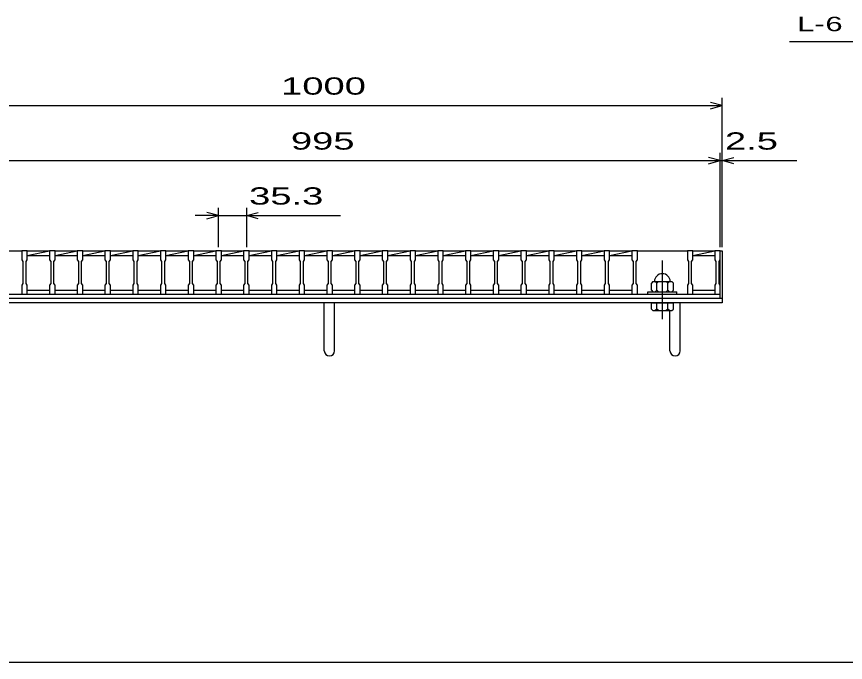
# Model space of a CAD drawing. Units: millimetres, scale not verified. Extents: x -1820 to 1731, y -1282 to 1054.
# Drawn here: x -1249 to -194, y -1146 to -324 of the extents above; entities that cross this region are included whole.
import ezdxf
from ezdxf.enums import TextEntityAlignment as Align

# ---------------------------------------------------------------- set-up
doc = ezdxf.new("R2010")
doc.units = ezdxf.units.MM
doc.header["$LTSCALE"] = 10
doc.linetypes.add('CHAIN', pattern=[18.5, 12, -1.5, 3.5, -1.5])
for name, color, linetype, lineweight in [('0_2', 150, 'Continuous', 25), ('16', 3, 'Continuous', 25), ('19', 6, 'Continuous', 25), ('22', 4, 'Continuous', 25)]:
    doc.layers.add(name, color=color, linetype=linetype, lineweight=lineweight)
doc.styles.add('ベクトル', font='')
doc.styles.get('ベクトル').set_extended_font_data('ベクトル')

msp = doc.modelspace()

# ---------------------------------------------------------------- linework, layer by layer
at = {"layer": '0_2'}
msp.add_line((1731, -1146.5), (-1729, -1146.5), dxfattribs=at)
at = {"layer": '16'}
for p, q in [((-1305.7, -622.5), (-1242.1, -622.5)), ((-1242.1, -622.5), (-1242.1, -621.8)), ((-1242.1, -621.8), (-1235.1, -621.8)), ((-1242.1, -622.5), (-1242.1, -634)), ((-1235.1, -622.5), (-1242.1, -622.5)), ((-1235.1, -621.8), (-1235.1, -622.5)), ((-1235.1, -634), (-1235.1, -622.5)), ((-1235.1, -622.5), (-1206.8, -622.5)), ((-1235.1, -628.5), (-1206.8, -622.5)), ((-1206.8, -622.5), (-1206.8, -621.8)), ((-1206.8, -621.8), (-1199.8, -621.8)), ((-1206.8, -622.5), (-1206.8, -634)), ((-1199.8, -622.5), (-1206.8, -622.5)), ((-1199.8, -621.8), (-1199.8, -622.5)), ((-1199.8, -634), (-1199.8, -622.5)), ((-1199.8, -622.5), (-1171.5, -622.5)), ((-1199.8, -628.5), (-1171.5, -622.5)), ((-1171.5, -622.5), (-1171.5, -621.8)), ((-1171.5, -621.8), (-1164.5, -621.8)), ((-1171.5, -622.5), (-1171.5, -634)), ((-1164.5, -622.5), (-1171.5, -622.5)), ((-1164.5, -621.8), (-1164.5, -622.5)), ((-1164.5, -634), (-1164.5, -622.5)), ((-1164.5, -622.5), (-1136.2, -622.5)), ((-1164.5, -628.5), (-1136.2, -622.5)), ((-1136.2, -622.5), (-1136.2, -621.8)), ((-1136.2, -621.8), (-1129.2, -621.8)), ((-1136.2, -622.5), (-1136.2, -634)), ((-1129.2, -622.5), (-1136.2, -622.5)), ((-1129.2, -621.8), (-1129.2, -622.5)), ((-1129.2, -634), (-1129.2, -622.5)), ((-1129.2, -622.5), (-1100.9, -622.5)), ((-1129.2, -628.5), (-1100.9, -622.5)), ((-1100.9, -622.5), (-1100.9, -621.8)), ((-1100.9, -621.8), (-1093.9, -621.8)), ((-1100.9, -622.5), (-1100.9, -634)), ((-1093.9, -622.5), (-1100.9, -622.5)), ((-1093.9, -621.8), (-1093.9, -622.5)), ((-1093.9, -634), (-1093.9, -622.5)), ((-1093.9, -622.5), (-1065.6, -622.5)), ((-1093.9, -628.5), (-1065.6, -622.5)), ((-1065.6, -622.5), (-1065.6, -621.8)), ((-1065.6, -621.8), (-1058.6, -621.8)), ((-1065.6, -622.5), (-1065.6, -634)), ((-1058.6, -622.5), (-1065.6, -622.5)), ((-1058.6, -621.8), (-1058.6, -622.5)), ((-1058.6, -634), (-1058.6, -622.5)), ((-1058.6, -622.5), (-1030.3, -622.5)), ((-1058.6, -628.5), (-1030.3, -622.5)), ((-1030.3, -622.5), (-1030.3, -621.8)), ((-1030.3, -621.8), (-1023.3, -621.8)), ((-1030.3, -622.5), (-1030.3, -634)), ((-1023.3, -622.5), (-1030.3, -622.5)), ((-1023.3, -621.8), (-1023.3, -622.5)), ((-1023.3, -634), (-1023.3, -622.5)), ((-1023.3, -622.5), (-995, -622.5)), ((-1023.3, -628.5), (-995, -622.5)), ((-995, -622.5), (-995, -621.8)), ((-995, -621.8), (-988, -621.8)), ((-995, -622.5), (-995, -634)), ((-988, -622.5), (-995, -622.5)), ((-988, -621.8), (-988, -622.5)), ((-988, -634), (-988, -622.5)), ((-988, -622.5), (-959.7, -622.5)), ((-988, -628.5), (-959.7, -622.5)), ((-959.7, -622.5), (-959.7, -621.8)), ((-959.7, -621.8), (-952.7, -621.8)), ((-959.7, -622.5), (-959.7, -634)), ((-952.7, -622.5), (-959.7, -622.5)), ((-952.7, -621.8), (-952.7, -622.5)), ((-952.7, -634), (-952.7, -622.5)), ((-952.7, -622.5), (-924.4, -622.5)), ((-952.7, -628.5), (-924.4, -622.5)), ((-924.4, -622.5), (-924.4, -621.8)), ((-924.4, -621.8), (-917.4, -621.8)), ((-924.4, -622.5), (-924.4, -634)), ((-917.4, -622.5), (-924.4, -622.5)), ((-917.4, -621.8), (-917.4, -622.5)), ((-917.4, -634), (-917.4, -622.5)), ((-917.4, -622.5), (-889.1, -622.5)), ((-917.4, -628.5), (-889.1, -622.5)), ((-889.1, -622.5), (-889.1, -621.8)), ((-889.1, -621.8), (-882.1, -621.8)), ((-889.1, -622.5), (-889.1, -634)), ((-882.1, -622.5), (-889.1, -622.5)), ((-882.1, -621.8), (-882.1, -622.5)), ((-882.1, -634), (-882.1, -622.5)), ((-882.1, -622.5), (-853.8, -622.5)), ((-882.1, -628.5), (-853.8, -622.5)), ((-853.8, -622.5), (-853.8, -621.8)), ((-853.8, -621.8), (-846.8, -621.8)), ((-853.8, -622.5), (-853.8, -634)), ((-846.8, -622.5), (-853.8, -622.5)), ((-846.8, -621.8), (-846.8, -622.5)), ((-846.8, -634), (-846.8, -622.5)), ((-846.8, -622.5), (-818.5, -622.5)), ((-846.8, -628.5), (-818.5, -622.5)), ((-818.5, -622.5), (-818.5, -621.8)), ((-818.5, -621.8), (-811.5, -621.8)), ((-818.5, -622.5), (-818.5, -634)), ((-811.5, -622.5), (-818.5, -622.5)), ((-811.5, -621.8), (-811.5, -622.5)), ((-811.5, -634), (-811.5, -622.5)), ((-811.5, -622.5), (-783.2, -622.5)), ((-811.5, -628.5), (-783.2, -622.5)), ((-783.2, -622.5), (-783.2, -621.8)), ((-783.2, -621.8), (-776.2, -621.8)), ((-783.2, -622.5), (-783.2, -634)), ((-776.2, -622.5), (-783.2, -622.5)), ((-776.2, -621.8), (-776.2, -622.5)), ((-776.2, -634), (-776.2, -622.5)), ((-776.2, -622.5), (-747.9, -622.5)), ((-776.2, -628.5), (-747.9, -622.5)), ((-747.9, -622.5), (-747.9, -621.8)), ((-747.9, -621.8), (-740.9, -621.8)), ((-747.9, -622.5), (-747.9, -634)), ((-740.9, -622.5), (-747.9, -622.5)), ((-740.9, -621.8), (-740.9, -622.5)), ((-740.9, -634), (-740.9, -622.5)), ((-740.9, -622.5), (-712.6, -622.5)), ((-740.9, -628.5), (-712.6, -622.5)), ((-712.6, -622.5), (-712.6, -621.8)), ((-712.6, -621.8), (-705.6, -621.8)), ((-712.6, -622.5), (-712.6, -634)), ((-705.6, -622.5), (-712.6, -622.5)), ((-705.6, -621.8), (-705.6, -622.5)), ((-705.6, -634), (-705.6, -622.5)), ((-705.6, -622.5), (-677.3, -622.5)), ((-705.6, -628.5), (-677.3, -622.5)), ((-677.3, -622.5), (-677.3, -621.8)), ((-677.3, -621.8), (-670.3, -621.8)), ((-677.3, -622.5), (-677.3, -634)), ((-670.3, -622.5), (-677.3, -622.5)), ((-670.3, -621.8), (-670.3, -622.5)), ((-670.3, -634), (-670.3, -622.5)), ((-670.3, -622.5), (-642, -622.5)), ((-670.3, -628.5), (-642, -622.5)), ((-642, -622.5), (-642, -621.8)), ((-642, -621.8), (-635, -621.8)), ((-642, -622.5), (-642, -634)), ((-635, -622.5), (-642, -622.5)), ((-635, -621.8), (-635, -622.5)), ((-635, -634), (-635, -622.5)), ((-635, -622.5), (-606.7, -622.5)), ((-635, -628.5), (-606.7, -622.5)), ((-606.7, -622.5), (-606.7, -621.8)), ((-606.7, -621.8), (-599.7, -621.8)), ((-606.7, -622.5), (-606.7, -634)), ((-599.7, -622.5), (-606.7, -622.5)), ((-599.7, -621.8), (-599.7, -622.5)), ((-599.7, -634), (-599.7, -622.5)), ((-599.7, -622.5), (-571.4, -622.5)), ((-599.7, -628.5), (-571.4, -622.5)), ((-571.4, -622.5), (-571.4, -621.8)), ((-571.4, -621.8), (-564.4, -621.8)), ((-571.4, -622.5), (-571.4, -634)), ((-564.4, -622.5), (-571.4, -622.5)), ((-564.4, -621.8), (-564.4, -622.5)), ((-564.4, -634), (-564.4, -622.5)), ((-564.4, -622.5), (-536.1, -622.5)), ((-564.4, -628.5), (-536.1, -622.5)), ((-536.1, -622.5), (-536.1, -621.8)), ((-536.1, -621.8), (-529.1, -621.8)), ((-536.1, -622.5), (-536.1, -634)), ((-529.1, -622.5), (-536.1, -622.5)), ((-529.1, -621.8), (-529.1, -622.5)), ((-529.1, -634), (-529.1, -622.5)), ((-529.1, -622.5), (-500.8, -622.5)), ((-529.1, -628.5), (-500.8, -622.5)), ((-500.8, -622.5), (-500.8, -621.8)), ((-500.8, -621.8), (-493.8, -621.8)), ((-500.8, -622.5), (-500.8, -634)), ((-493.8, -622.5), (-500.8, -622.5)), ((-493.8, -621.8), (-493.8, -622.5)), ((-493.8, -634), (-493.8, -622.5)), ((-493.8, -622.5), (-465.5, -622.5)), ((-493.8, -628.5), (-465.5, -622.5)), ((-465.5, -622.5), (-465.5, -621.8)), ((-465.5, -621.8), (-458.5, -621.8)), ((-465.5, -622.5), (-465.5, -634)), ((-458.5, -622.5), (-465.5, -622.5)), ((-458.5, -621.8), (-458.5, -622.5)), ((-458.5, -634), (-458.5, -622.5)), ((-458.5, -622.5), (-394.9, -622.5)), ((-394.9, -622.5), (-394.9, -621.8)), ((-394.9, -621.8), (-387.9, -621.8)), ((-394.9, -622.5), (-394.9, -634)), ((-387.9, -622.5), (-394.9, -622.5)), ((-387.9, -621.8), (-387.9, -622.5)), ((-387.9, -634), (-387.9, -622.5)), ((-387.9, -622.5), (-360, -622.5)), ((-360, -622.5), (-360, -621.8)), ((-360, -621.8), (-353, -621.8)), ((-360, -622.5), (-360, -634)), ((-353, -622.5), (-360, -622.5)), ((-353, -621.8), (-353, -622.5)), ((-353, -634), (-353, -622.5)), ((-353, -672.5), (-353, -622.5)), ((-1235.1, -628.5), (-1206.8, -628.5)), ((-1199.8, -628.5), (-1171.5, -628.5)), ((-1164.5, -628.5), (-1136.2, -628.5)), ((-1129.2, -628.5), (-1100.9, -628.5)), ((-1093.9, -628.5), (-1065.6, -628.5)), ((-1058.6, -628.5), (-1030.3, -628.5)), ((-1023.3, -628.5), (-995, -628.5)), ((-988, -628.5), (-959.7, -628.5)), ((-952.7, -628.5), (-924.4, -628.5)), ((-917.4, -628.5), (-889.1, -628.5)), ((-882.1, -628.5), (-853.8, -628.5)), ((-846.8, -628.5), (-818.5, -628.5)), ((-811.5, -628.5), (-783.2, -628.5)), ((-776.2, -628.5), (-747.9, -628.5)), ((-740.9, -628.5), (-712.6, -628.5)), ((-705.6, -628.5), (-677.3, -628.5)), ((-670.3, -628.5), (-642, -628.5)), ((-635, -628.5), (-606.7, -628.5)), ((-599.7, -628.5), (-571.4, -628.5)), ((-564.4, -628.5), (-536.1, -628.5)), ((-529.1, -628.5), (-500.8, -628.5)), ((-493.8, -628.5), (-465.5, -628.5)), ((-387.9, -628.5), (-360, -622.58)), ((-387.9, -628.5), (-360, -628.5)), ((-1242.1, -634), (-1240.6, -636)), ((-1240.6, -636), (-1240.6, -664)), ((-1236.6, -636), (-1235.1, -634)), ((-1236.6, -664), (-1236.6, -636)), ((-1206.8, -634), (-1205.3, -636)), ((-1205.3, -636), (-1205.3, -664)), ((-1201.3, -636), (-1199.8, -634)), ((-1201.3, -664), (-1201.3, -636)), ((-1171.5, -634), (-1170, -636)), ((-1170, -636), (-1170, -664)), ((-1166, -636), (-1164.5, -634)), ((-1166, -664), (-1166, -636)), ((-1136.2, -634), (-1134.7, -636)), ((-1134.7, -636), (-1134.7, -664)), ((-1130.7, -636), (-1129.2, -634)), ((-1130.7, -664), (-1130.7, -636)), ((-1100.9, -634), (-1099.4, -636)), ((-1099.4, -636), (-1099.4, -664)), ((-1095.4, -636), (-1093.9, -634)), ((-1095.4, -664), (-1095.4, -636)), ((-1065.6, -634), (-1064.1, -636)), ((-1064.1, -636), (-1064.1, -664)), ((-1060.1, -636), (-1058.6, -634)), ((-1060.1, -664), (-1060.1, -636)), ((-1030.3, -634), (-1028.8, -636)), ((-1028.8, -636), (-1028.8, -664)), ((-1024.8, -636), (-1023.3, -634)), ((-1024.8, -664), (-1024.8, -636)), ((-995, -634), (-993.5, -636)), ((-993.5, -636), (-993.5, -664)), ((-989.5, -636), (-988, -634)), ((-989.5, -664), (-989.5, -636)), ((-959.7, -634), (-958.2, -636)), ((-958.2, -636), (-958.2, -664)), ((-954.2, -636), (-952.7, -634)), ((-954.2, -664), (-954.2, -636)), ((-924.4, -634), (-922.9, -636)), ((-922.9, -636), (-922.9, -664)), ((-918.9, -636), (-917.4, -634)), ((-918.9, -664), (-918.9, -636)), ((-889.1, -634), (-887.6, -636)), ((-887.6, -636), (-887.6, -664)), ((-883.6, -636), (-882.1, -634)), ((-883.6, -664), (-883.6, -636)), ((-853.8, -634), (-852.3, -636)), ((-852.3, -636), (-852.3, -664)), ((-848.3, -636), (-846.8, -634)), ((-848.3, -664), (-848.3, -636)), ((-818.5, -634), (-817, -636)), ((-817, -636), (-817, -664)), ((-813, -636), (-811.5, -634)), ((-813, -664), (-813, -636)), ((-783.2, -634), (-781.7, -636)), ((-781.7, -636), (-781.7, -664)), ((-777.7, -636), (-776.2, -634)), ((-777.7, -664), (-777.7, -636)), ((-747.9, -634), (-746.4, -636)), ((-746.4, -636), (-746.4, -664)), ((-742.4, -636), (-740.9, -634)), ((-742.4, -664), (-742.4, -636)), ((-712.6, -634), (-711.1, -636)), ((-711.1, -636), (-711.1, -664)), ((-707.1, -636), (-705.6, -634)), ((-707.1, -664), (-707.1, -636)), ((-677.3, -634), (-675.8, -636)), ((-675.8, -636), (-675.8, -664)), ((-671.8, -636), (-670.3, -634)), ((-671.8, -664), (-671.8, -636)), ((-642, -634), (-640.5, -636)), ((-640.5, -636), (-640.5, -664)), ((-636.5, -636), (-635, -634)), ((-636.5, -664), (-636.5, -636)), ((-606.7, -634), (-605.2, -636)), ((-605.2, -636), (-605.2, -664)), ((-601.2, -636), (-599.7, -634)), ((-601.2, -664), (-601.2, -636)), ((-571.4, -634), (-569.9, -636)), ((-569.9, -636), (-569.9, -664)), ((-565.9, -636), (-564.4, -634)), ((-565.9, -664), (-565.9, -636)), ((-536.1, -634), (-534.6, -636)), ((-534.6, -636), (-534.6, -664)), ((-530.6, -636), (-529.1, -634)), ((-530.6, -664), (-530.6, -636)), ((-500.8, -634), (-499.3, -636)), ((-499.3, -636), (-499.3, -664)), ((-495.3, -636), (-493.8, -634)), ((-495.3, -664), (-495.3, -636)), ((-465.5, -634), (-464, -636)), ((-464, -636), (-464, -664)), ((-460, -636), (-458.5, -634)), ((-460, -664), (-460, -636)), ((-394.9, -634), (-393.4, -636)), ((-393.4, -636), (-393.4, -664)), ((-389.4, -636), (-387.9, -634)), ((-389.4, -664), (-389.4, -636)), ((-360, -634), (-358.5, -636)), ((-358.5, -636), (-358.5, -664)), ((-354.5, -636), (-353, -634)), ((-354.5, -664), (-354.5, -636)), ((-1240.6, -664), (-1242.1, -666)), ((-1235.1, -666), (-1236.6, -664)), ((-1205.3, -664), (-1206.8, -666)), ((-1199.8, -666), (-1201.3, -664)), ((-1170, -664), (-1171.5, -666)), ((-1164.5, -666), (-1166, -664)), ((-1134.7, -664), (-1136.2, -666)), ((-1129.2, -666), (-1130.7, -664)), ((-1099.4, -664), (-1100.9, -666)), ((-1093.9, -666), (-1095.4, -664)), ((-1064.1, -664), (-1065.6, -666)), ((-1058.6, -666), (-1060.1, -664)), ((-1028.8, -664), (-1030.3, -666)), ((-1023.3, -666), (-1024.8, -664)), ((-993.5, -664), (-995, -666)), ((-988, -666), (-989.5, -664)), ((-958.2, -664), (-959.7, -666)), ((-952.7, -666), (-954.2, -664)), ((-922.9, -664), (-924.4, -666)), ((-917.4, -666), (-918.9, -664)), ((-887.6, -664), (-889.1, -666)), ((-882.1, -666), (-883.6, -664)), ((-852.3, -664), (-853.8, -666)), ((-846.8, -666), (-848.3, -664)), ((-817, -664), (-818.5, -666)), ((-811.5, -666), (-813, -664)), ((-781.7, -664), (-783.2, -666)), ((-776.2, -666), (-777.7, -664)), ((-746.4, -664), (-747.9, -666)), ((-740.9, -666), (-742.4, -664)), ((-711.1, -664), (-712.6, -666)), ((-705.6, -666), (-707.1, -664)), ((-675.8, -664), (-677.3, -666)), ((-670.3, -666), (-671.8, -664)), ((-640.5, -664), (-642, -666)), ((-635, -666), (-636.5, -664)), ((-605.2, -664), (-606.7, -666)), ((-599.7, -666), (-601.2, -664)), ((-569.9, -664), (-571.4, -666)), ((-564.4, -666), (-565.9, -664)), ((-534.6, -664), (-536.1, -666)), ((-529.1, -666), (-530.6, -664)), ((-499.3, -664), (-500.8, -666)), ((-493.8, -666), (-495.3, -664)), ((-464, -664), (-465.5, -666)), ((-458.5, -666), (-460, -664)), ((-438.7, -661.5), (-440.7, -663.5)), ((-440.7, -672.5), (-440.7, -663.5)), ((-438.7, -661.5), (-414.7, -661.5)), ((-433.7, -663.5), (-435.7, -661.5)), ((-433.7, -663.5), (-431.7, -661.5)), ((-433.7, -672.5), (-433.7, -663.5)), ((-419.7, -663.5), (-421.7, -661.5)), ((-419.7, -663.5), (-417.7, -661.5)), ((-419.7, -672.5), (-419.7, -663.5)), ((-412.7, -663.5), (-414.7, -661.5)), ((-412.7, -672.5), (-412.7, -663.5)), ((-393.4, -664), (-394.9, -666)), ((-387.9, -666), (-389.4, -664)), ((-358.5, -664), (-360, -666)), ((-353, -666), (-354.5, -664)), ((-1242.1, -666), (-1242.1, -677.5)), ((-1235.1, -677.5), (-1235.1, -666)), ((-1235.1, -672.5), (-1206.8, -672.5)), ((-1206.8, -666), (-1206.8, -677.5)), ((-1199.8, -677.5), (-1199.8, -666)), ((-1199.8, -672.5), (-1171.5, -672.5)), ((-1171.5, -666), (-1171.5, -677.5)), ((-1164.5, -677.5), (-1164.5, -666)), ((-1164.5, -672.5), (-1136.2, -672.5)), ((-1136.2, -666), (-1136.2, -677.5)), ((-1129.2, -677.5), (-1129.2, -666)), ((-1129.2, -672.5), (-1100.9, -672.5)), ((-1100.9, -666), (-1100.9, -677.5)), ((-1093.9, -677.5), (-1093.9, -666)), ((-1093.9, -672.5), (-1065.6, -672.5)), ((-1065.6, -666), (-1065.6, -677.5)), ((-1058.6, -677.5), (-1058.6, -666)), ((-1058.6, -672.5), (-1030.3, -672.5)), ((-1030.3, -666), (-1030.3, -677.5)), ((-1023.3, -677.5), (-1023.3, -666)), ((-1023.3, -672.5), (-995, -672.5)), ((-995, -666), (-995, -677.5)), ((-988, -677.5), (-988, -666)), ((-988, -672.5), (-959.7, -672.5)), ((-959.7, -666), (-959.7, -677.5)), ((-952.7, -677.5), (-952.7, -666)), ((-952.7, -672.5), (-924.4, -672.5)), ((-924.4, -666), (-924.4, -677.5)), ((-917.4, -677.5), (-917.4, -666)), ((-917.4, -672.5), (-889.1, -672.5)), ((-889.1, -666), (-889.1, -677.5)), ((-882.1, -677.5), (-882.1, -666)), ((-882.1, -672.5), (-853.8, -672.5)), ((-853.8, -666), (-853.8, -677.5)), ((-846.8, -677.5), (-846.8, -666)), ((-846.8, -672.5), (-818.5, -672.5)), ((-818.5, -666), (-818.5, -677.5)), ((-811.5, -677.5), (-811.5, -666)), ((-811.5, -672.5), (-783.2, -672.5)), ((-783.2, -666), (-783.2, -677.5)), ((-776.2, -677.5), (-776.2, -666)), ((-776.2, -672.5), (-747.9, -672.5)), ((-747.9, -666), (-747.9, -677.5)), ((-740.9, -677.5), (-740.9, -666)), ((-740.9, -672.5), (-712.6, -672.5)), ((-712.6, -666), (-712.6, -677.5)), ((-705.6, -677.5), (-705.6, -666)), ((-705.6, -672.5), (-677.3, -672.5)), ((-677.3, -666), (-677.3, -677.5)), ((-670.3, -677.5), (-670.3, -666)), ((-670.3, -672.5), (-642, -672.5)), ((-642, -666), (-642, -677.5)), ((-635, -677.5), (-635, -666)), ((-635, -672.5), (-606.7, -672.5)), ((-606.7, -666), (-606.7, -677.5)), ((-599.7, -677.5), (-599.7, -666)), ((-599.7, -672.5), (-571.4, -672.5)), ((-571.4, -666), (-571.4, -677.5)), ((-564.4, -677.5), (-564.4, -666)), ((-564.4, -672.5), (-536.1, -672.5)), ((-536.1, -666), (-536.1, -677.5)), ((-529.1, -677.5), (-529.1, -666)), ((-529.1, -672.5), (-500.8, -672.5)), ((-500.8, -666), (-500.8, -677.5)), ((-493.8, -677.5), (-493.8, -666)), ((-493.8, -672.5), (-465.5, -672.5)), ((-465.5, -666), (-465.5, -677.5)), ((-458.5, -677.5), (-458.5, -666)), ((-445.2, -677.5), (-445.2, -674.5)), ((-445.2, -674.5), (-408.2, -674.5)), ((-440.7, -672.5), (-438.7, -674.5)), ((-435.7, -674.5), (-433.7, -672.5)), ((-433.7, -672.5), (-431.7, -674.5)), ((-421.7, -674.5), (-419.7, -672.5)), ((-419.7, -672.5), (-417.7, -674.5)), ((-414.7, -674.5), (-412.7, -672.5)), ((-408.2, -677.5), (-408.2, -674.5)), ((-394.9, -666), (-394.9, -677.5)), ((-387.9, -677.5), (-387.9, -666)), ((-387.9, -672.5), (-360, -672.5)), ((-360, -666), (-360, -677.5)), ((-353, -677.5), (-353, -666)), ((-1348, -677.5), (-353, -677.5)), ((-1348, -682.5), (-353, -682.5)), ((-1305.7, -677.5), (-1242.1, -677.5)), ((-1242.1, -677.5), (-1235.1, -677.5)), ((-1206.8, -677.5), (-1199.8, -677.5)), ((-1171.5, -677.5), (-1164.5, -677.5)), ((-1136.2, -677.5), (-1129.2, -677.5)), ((-1100.9, -677.5), (-1093.9, -677.5)), ((-1065.6, -677.5), (-1058.6, -677.5)), ((-1030.3, -677.5), (-1023.3, -677.5)), ((-995, -677.5), (-988, -677.5)), ((-959.7, -677.5), (-952.7, -677.5)), ((-924.4, -677.5), (-917.4, -677.5)), ((-889.1, -677.5), (-882.1, -677.5)), ((-853.8, -677.5), (-846.8, -677.5)), ((-818.5, -677.5), (-811.5, -677.5)), ((-783.2, -677.5), (-776.2, -677.5)), ((-747.9, -677.5), (-740.9, -677.5)), ((-712.6, -677.5), (-705.6, -677.5)), ((-677.3, -677.5), (-670.3, -677.5)), ((-642, -677.5), (-635, -677.5)), ((-606.7, -677.5), (-599.7, -677.5)), ((-571.4, -677.5), (-564.4, -677.5)), ((-536.1, -677.5), (-529.1, -677.5)), ((-500.8, -677.5), (-493.8, -677.5)), ((-465.5, -677.5), (-458.5, -677.5)), ((-458.5, -677.5), (-394.9, -677.5)), ((-445.2, -677.5), (-408.2, -677.5)), ((-394.9, -677.5), (-387.9, -677.5)), ((-360, -677.5), (-353, -677.5)), ((-353, -682.5), (-353, -677.5))]:
    msp.add_line(p, q, dxfattribs=at)
at = {"layer": '16', "linetype": 'CHAIN'}
msp.add_line((-426.7, -709.5), (-426.7, -634.5), dxfattribs=at)
at = {"layer": '16'}
msp.add_arc((-426.7, -661.5), 10, 0, 180, dxfattribs=at)
at = {"layer": '19'}
for p, q in [((-353, -622.5), (-350.5, -622.5)), ((-350.5, -622.5), (-350.5, -682.5)), ((-1350.5, -682.5), (-350.5, -682.5)), ((-350.5, -682.5), (-350.5, -688.5)), ((-350.5, -688.5), (-1350.5, -688.5)), ((-857, -749.61), (-857, -688.5)), ((-844, -749.61), (-844, -688.5)), ((-440.7, -696.5), (-440.7, -688.5)), ((-440.7, -688.5), (-412.7, -688.5)), ((-433.7, -696.5), (-433.7, -688.5)), ((-419.7, -696.5), (-419.7, -688.5)), ((-412.7, -696.5), (-412.7, -688.5)), ((-404, -749.61), (-404, -688.5)), ((-440.7, -696.5), (-438.7, -698.5)), ((-438.7, -698.5), (-414.7, -698.5)), ((-433.7, -696.5), (-435.7, -698.5)), ((-431.7, -698.5), (-433.7, -696.5)), ((-419.7, -696.5), (-421.7, -698.5)), ((-417.7, -698.5), (-419.7, -696.5)), ((-417, -749.61), (-417, -698.5)), ((-414.7, -698.5), (-412.7, -696.5))]:
    msp.add_line(p, q, dxfattribs=at)
for centre in [(-850.5, -749.61), (-410.5, -749.61)]:
    msp.add_arc(centre, 6.5, 180, 0, dxfattribs=at)
at = {"layer": '22'}
for p, q in [((-265, -356), (-65, -356)), ((-350.5, -617.5), (-350.5, -427.5)), ((-1350.5, -437.5), (-350.5, -437.5)), ((-350.5, -437.5), (-365.5, -433.5)), ((-365.5, -441.5), (-350.5, -437.5)), ((-353, -507.5), (-368, -503.5)), ((-353, -617.5), (-353, -497.5)), ((-350.5, -617.5), (-350.5, -497.5)), ((-350.5, -507.5), (-335.5, -503.5)), ((-1348, -507.5), (-353, -507.5)), ((-368, -511.5), (-353, -507.5)), ((-353, -507.5), (-350.5, -507.5)), ((-335.5, -511.5), (-350.5, -507.5)), ((-350.5, -507.5), (-255.5, -507.5)), ((-991.5, -617.5), (-991.5, -567.5)), ((-956.2, -567.5), (-956.2, -617.5)), ((-991.5, -577.5), (-1021.5, -577.5)), ((-991.5, -577.5), (-1006.5, -573.5)), ((-1006.5, -581.5), (-991.5, -577.5)), ((-991.5, -577.5), (-956.2, -577.5)), ((-956.2, -577.5), (-941.2, -573.5)), ((-941.2, -581.5), (-956.2, -577.5)), ((-956.2, -577.5), (-836.2, -577.5))]:
    msp.add_line(p, q, dxfattribs=at)

# ---------------------------------------------------------------- texts
at = {"layer": '22', "color": 2, "style": 'ベクトル'}
for s, height, width, p in [('L-', 18.33, 1.6, (-255, -333.5)), (' 6 ', 18.33, 1.6, (-230, -333.5)), (' 1000 ', 21.99, 1.65, (-925.5, -412.5)), (' 995 ', 21.99, 1.65, (-913, -482.5)), (' 2.5 ', 21.99, 1.65, (-360.5, -482.5)), (' 35.3 ', 21.99, 1.65, (-966.2, -552.5))]:
    msp.add_text(s, height=height, dxfattribs=dict(at, width=width)).set_placement(p, align=Align.MIDDLE_LEFT)

doc.saveas('drawing.dxf')
